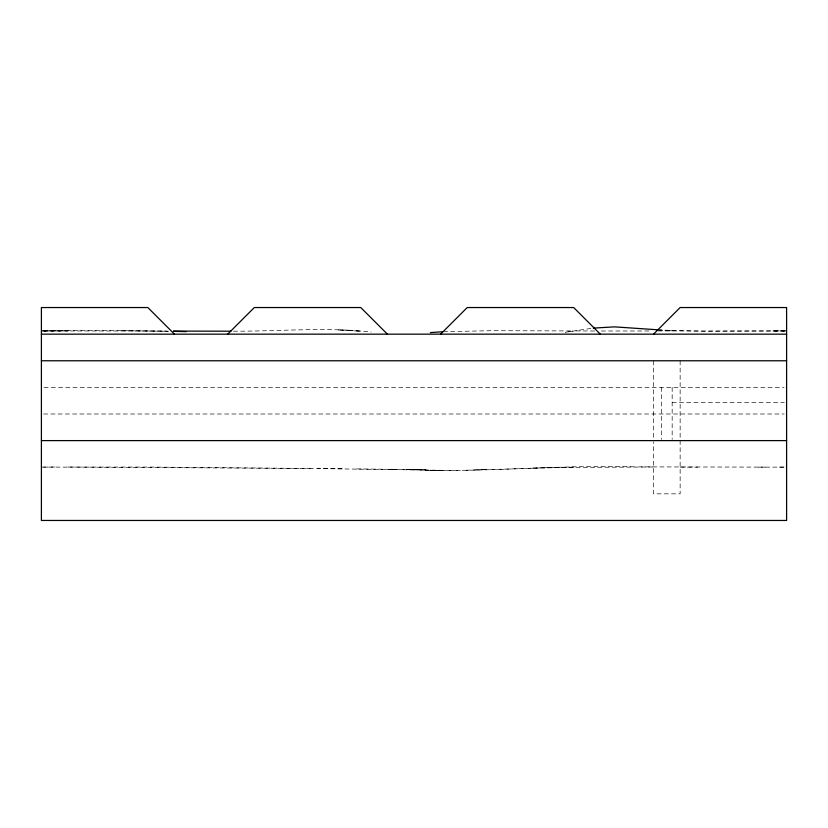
<?xml version="1.0" encoding="UTF-8"?>
<svg xmlns="http://www.w3.org/2000/svg" width="828" height="828" viewBox="0 0 828 828"><rect width="100%" height="100%" fill="white"/><g stroke="black" fill="none" stroke-linecap="round" stroke-linejoin="round"><path stroke-width="0.62" stroke-dasharray="4.14 3.1" d="M594.545 331.003L573.69 330.931L565.472 332.266L592.103 328.25M443.415 331.738L491.159 330.693L573.69 330.931M634.082 466.826C558.103 464.456 482.196 473.223 406.258 469.486L425.25 469.735L355.398 468.886M484.732 469.59L462.283 470.397M573.69 467.116L472.726 470.035M547.091 467.592L653.53 466.982M532.942 467.955L547.091 467.634M457.677 470.511L317.662 468.586M43.822 467.095L54.689 466.992M233.434 331.179C279.346 331.417 325.425 326.967 371.203 332.028M658.136 330.962L786.6 330.931L703.986 331.293L660.454 330.072M41.4 467.116L147.86 467.044L343.744 468.772M121.633 330.548L168.353 331.252L94.93 330.434L41.4 330.931L167.07 331.055M648.924 330.983L599.431 331.014M786.6 330.91L772.452 330.931L784.023 330.941M68.072 467.033L310.738 468.503M43.936 330.91L68.072 330.91M43.987 387.39L784.012 387.39M672.16 402.491L784.302 402.491M43.615 414L784.251 414M758.282 467.127L784.023 467.116M765.362 467.116L638.781 466.878M779.541 467.106L784.251 467.116M680.14 467.116L697.745 467.147M658.136 329.948L672.419 330.858L665.101 330.331M658.136 329.813L665.101 330.372M680.14 360.77L680.14 493.84L653.53 493.84L653.53 441.955M672.16 387.39L672.16 439.347M661.51 387.39L661.51 439.347M653.53 360.77L653.53 440.869M68.072 330.776L41.4 330.931L68.072 330.776M442.214 470.594L425.25 470.128L442.214 470.594M394.894 469.321L388.073 469.269L394.894 469.352M349.716 330.258L337.524 329.896L360.77 331.262L349.716 330.258M435.921 470.542L430.322 470.345L435.921 470.563"/><path stroke-width="1.24" d="M227.7 334.16L254.31 307.54L360.77 307.54L387.39 334.16M440.61 334.16L467.23 307.54L573.69 307.54L600.3 334.16M653.53 334.16L680.14 307.54L786.6 307.54L786.6 520.46L41.4 520.46L41.4 307.54L147.86 307.54L174.47 334.16M593.324 328.126L614.438 326.863L658.136 329.813M430.322 332.597L442.214 331.79M230.898 331.2L173.476 331.096M41.4 334.16L786.6 334.16M41.4 360.77L786.6 360.77M41.4 440.61L786.6 440.61M173.476 331.335L186.321 331.614"/></g></svg>
